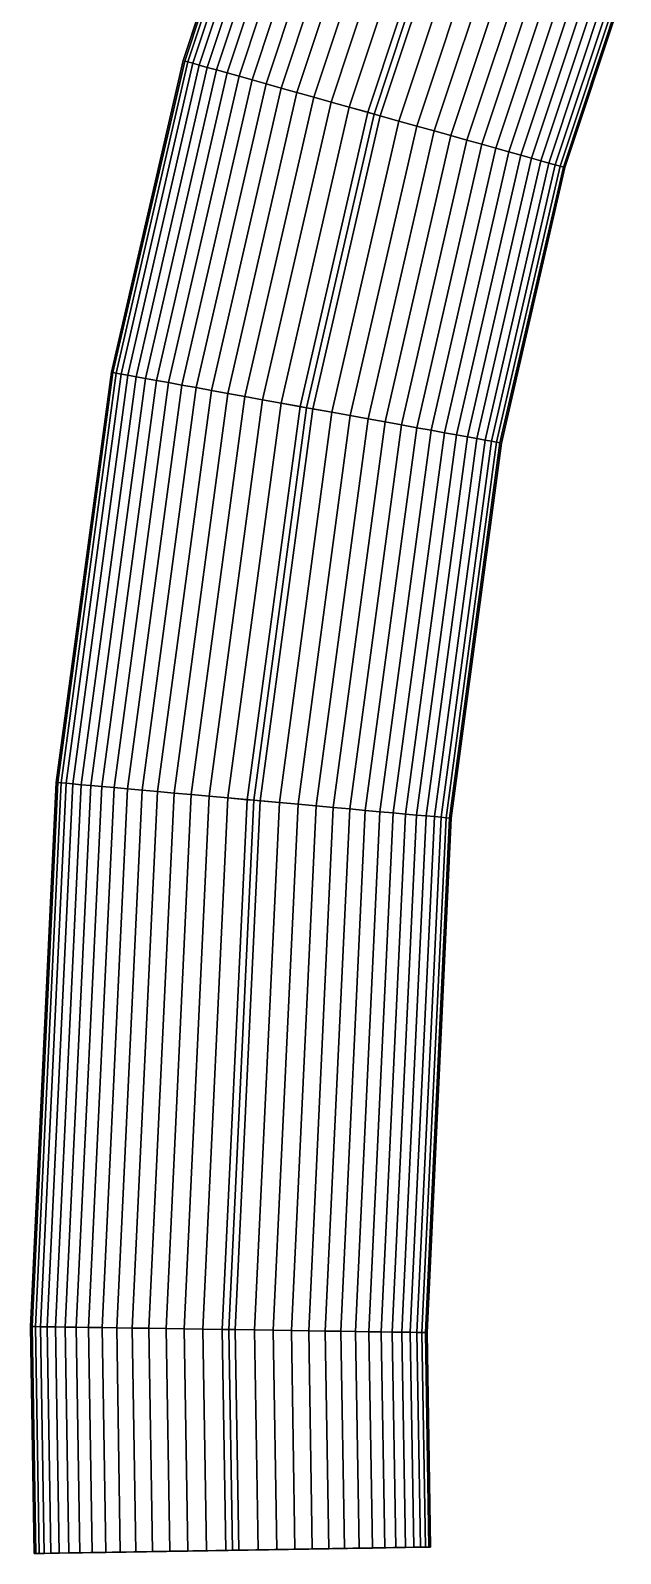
# Model space of a CAD drawing. Header units: metres. Extents: x -0.539 to 0.408, y -0.527 to 0.419.
# Drawn here: x 0.0701 to 0.1052, y -0.5272 to -0.4367 of the extents above; entities that cross this region are included whole.
import ezdxf

# ---------------------------------------------------------------- set-up
doc = ezdxf.new("R2010")
doc.units = ezdxf.units.M

msp = doc.modelspace()

# ---------------------------------------------------------------- linework, layer by layer
at = {"layer": 'Solver'}
for points in [[(0.079213, -0.438502, 0.088743), (0.08319, -0.426517, 0.088743), (0.083184, -0.426514, 0.088355), (0.079207, -0.4385, 0.088355)], [(0.079207, -0.4385, 0.088355), (0.083184, -0.426514, 0.088355), (0.083277, -0.42655, 0.086821), (0.079303, -0.438527, 0.086821)], [(0.079303, -0.438527, 0.089889), (0.083277, -0.42655, 0.089889), (0.08319, -0.426517, 0.088743), (0.079213, -0.438502, 0.088743)], [(0.079495, -0.438581, 0.091001), (0.083464, -0.426621, 0.091001), (0.083277, -0.42655, 0.089889), (0.079303, -0.438527, 0.089889)], [(0.079303, -0.438527, 0.086821), (0.083277, -0.42655, 0.086821), (0.083464, -0.426621, 0.085708), (0.079495, -0.438581, 0.085708)], [(0.079786, -0.438662, 0.092075), (0.083746, -0.426729, 0.092075), (0.083464, -0.426621, 0.091001), (0.079495, -0.438581, 0.091001)], [(0.079495, -0.438581, 0.085708), (0.083464, -0.426621, 0.085708), (0.083746, -0.426729, 0.084634), (0.079786, -0.438662, 0.084634)], [(0.08017, -0.43877, 0.093105), (0.084118, -0.426871, 0.093105), (0.083746, -0.426729, 0.092075), (0.079786, -0.438662, 0.092075)], [(0.079786, -0.438662, 0.084634), (0.083746, -0.426729, 0.084634), (0.084118, -0.426871, 0.083604), (0.08017, -0.43877, 0.083604)], [(0.080641, -0.438902, 0.094086), (0.084576, -0.427046, 0.094086), (0.084118, -0.426871, 0.093105), (0.08017, -0.43877, 0.093105)], [(0.08017, -0.43877, 0.083604), (0.084118, -0.426871, 0.083604), (0.084576, -0.427046, 0.082623), (0.080641, -0.438902, 0.082623)], [(0.081196, -0.439057, 0.095013), (0.085113, -0.427251, 0.095013), (0.084576, -0.427046, 0.094086), (0.080641, -0.438902, 0.094086)], [(0.080641, -0.438902, 0.082623), (0.084576, -0.427046, 0.082623), (0.085113, -0.427251, 0.081697), (0.081196, -0.439057, 0.081697)], [(0.081828, -0.439234, 0.09588), (0.085727, -0.427485, 0.09588), (0.085113, -0.427251, 0.095013), (0.081196, -0.439057, 0.095013)], [(0.081196, -0.439057, 0.081697), (0.085113, -0.427251, 0.081697), (0.085727, -0.427485, 0.08083), (0.081828, -0.439234, 0.08083)], [(0.082532, -0.439432, 0.096682), (0.08641, -0.427746, 0.096682), (0.085727, -0.427485, 0.09588), (0.081828, -0.439234, 0.09588)], [(0.081828, -0.439234, 0.08083), (0.085727, -0.427485, 0.08083), (0.08641, -0.427746, 0.080028), (0.082532, -0.439432, 0.080028)], [(0.083305, -0.439648, 0.097414), (0.08716, -0.428032, 0.097414), (0.08641, -0.427746, 0.096682), (0.082532, -0.439432, 0.096682)], [(0.082532, -0.439432, 0.080028), (0.08641, -0.427746, 0.080028), (0.08716, -0.428032, 0.079296), (0.083305, -0.439648, 0.079296)], [(0.084139, -0.439882, 0.09807), (0.08797, -0.428341, 0.09807), (0.08716, -0.428032, 0.097414), (0.083305, -0.439648, 0.097414)], [(0.083305, -0.439648, 0.079296), (0.08716, -0.428032, 0.079296), (0.08797, -0.428341, 0.078639), (0.084139, -0.439882, 0.078639)], [(0.085032, -0.440132, 0.098646), (0.088835, -0.428672, 0.098646), (0.08797, -0.428341, 0.09807), (0.084139, -0.439882, 0.09807)], [(0.084139, -0.439882, 0.078639), (0.08797, -0.428341, 0.078639), (0.088835, -0.428672, 0.078064), (0.085032, -0.440132, 0.078064)], [(0.085976, -0.440397, 0.099135), (0.089752, -0.429021, 0.099135), (0.088835, -0.428672, 0.098646), (0.085032, -0.440132, 0.098646)], [(0.085032, -0.440132, 0.078064), (0.088835, -0.428672, 0.078064), (0.089752, -0.429021, 0.077574), (0.085976, -0.440397, 0.077574)], [(0.086968, -0.440675, 0.099534), (0.090714, -0.429389, 0.099534), (0.089752, -0.429021, 0.099135), (0.085976, -0.440397, 0.099135)], [(0.085976, -0.440397, 0.077574), (0.089752, -0.429021, 0.077574), (0.090714, -0.429389, 0.077176), (0.086968, -0.440675, 0.077176)], [(0.088002, -0.440965, 0.099836), (0.091718, -0.429772, 0.099836), (0.090714, -0.429389, 0.099534), (0.086968, -0.440675, 0.099534)], [(0.086968, -0.440675, 0.077176), (0.090714, -0.429389, 0.077176), (0.091718, -0.429772, 0.076874), (0.088002, -0.440965, 0.076874)], [(0.089073, -0.441265, 0.100036), (0.092757, -0.430168, 0.100036), (0.091718, -0.429772, 0.099836), (0.088002, -0.440965, 0.099836)], [(0.088002, -0.440965, 0.076874), (0.091718, -0.429772, 0.076874), (0.092757, -0.430168, 0.076674), (0.089073, -0.441265, 0.076674)], [(0.090551, -0.441679, 0.100135), (0.09419, -0.430716, 0.100135), (0.092757, -0.430168, 0.100036), (0.089073, -0.441265, 0.100036)], [(0.089073, -0.441265, 0.076674), (0.092757, -0.430168, 0.076674), (0.093827, -0.430577, 0.07658), (0.090177, -0.441574, 0.07658)], [(0.090177, -0.441574, 0.07658), (0.093827, -0.430577, 0.07658), (0.09419, -0.430716, 0.076574), (0.090551, -0.441679, 0.076574)], [(0.090551, -0.441679, 0.076574), (0.09419, -0.430716, 0.076574), (0.095623, -0.431263, 0.076674), (0.092028, -0.442093, 0.076674)], [(0.090925, -0.441784, 0.100129), (0.094553, -0.430854, 0.100129), (0.09419, -0.430716, 0.100135), (0.090551, -0.441679, 0.100135)], [(0.092028, -0.442093, 0.100036), (0.095623, -0.431263, 0.100036), (0.094553, -0.430854, 0.100129), (0.090925, -0.441784, 0.100129)], [(0.092028, -0.442093, 0.076674), (0.095623, -0.431263, 0.076674), (0.096663, -0.431659, 0.076874), (0.093099, -0.442393, 0.076874)], [(0.093099, -0.442393, 0.099836), (0.096663, -0.431659, 0.099836), (0.095623, -0.431263, 0.100036), (0.092028, -0.442093, 0.100036)], [(0.093099, -0.442393, 0.076874), (0.096663, -0.431659, 0.076874), (0.097666, -0.432042, 0.077176), (0.094133, -0.442683, 0.077176)], [(0.094133, -0.442683, 0.099534), (0.097666, -0.432042, 0.099534), (0.096663, -0.431659, 0.099836), (0.093099, -0.442393, 0.099836)], [(0.094133, -0.442683, 0.077176), (0.097666, -0.432042, 0.077176), (0.098628, -0.432409, 0.077574), (0.095125, -0.442961, 0.077574)], [(0.095125, -0.442961, 0.099135), (0.098628, -0.432409, 0.099135), (0.097666, -0.432042, 0.099534), (0.094133, -0.442683, 0.099534)], [(0.095125, -0.442961, 0.077574), (0.098628, -0.432409, 0.077574), (0.099545, -0.432759, 0.078064), (0.096069, -0.443226, 0.078064)], [(0.096069, -0.443226, 0.098646), (0.099545, -0.432759, 0.098646), (0.098628, -0.432409, 0.099135), (0.095125, -0.442961, 0.099135)], [(0.096069, -0.443226, 0.078064), (0.099545, -0.432759, 0.078064), (0.10041, -0.43309, 0.078639), (0.096962, -0.443476, 0.078639)], [(0.096962, -0.443476, 0.09807), (0.10041, -0.43309, 0.09807), (0.099545, -0.432759, 0.098646), (0.096069, -0.443226, 0.098646)], [(0.096962, -0.443476, 0.078639), (0.10041, -0.43309, 0.078639), (0.10122, -0.433399, 0.079296), (0.097796, -0.44371, 0.079296)], [(0.097796, -0.44371, 0.097414), (0.10122, -0.433399, 0.097414), (0.10041, -0.43309, 0.09807), (0.096962, -0.443476, 0.09807)], [(0.097796, -0.44371, 0.079296), (0.10122, -0.433399, 0.079296), (0.10197, -0.433685, 0.080028), (0.098569, -0.443926, 0.080028)], [(0.098569, -0.443926, 0.096682), (0.10197, -0.433685, 0.096682), (0.10122, -0.433399, 0.097414), (0.097796, -0.44371, 0.097414)], [(0.098569, -0.443926, 0.080028), (0.10197, -0.433685, 0.080028), (0.102653, -0.433946, 0.08083), (0.099273, -0.444124, 0.08083)], [(0.099273, -0.444124, 0.09588), (0.102653, -0.433946, 0.09588), (0.10197, -0.433685, 0.096682), (0.098569, -0.443926, 0.096682)], [(0.099273, -0.444124, 0.08083), (0.102653, -0.433946, 0.08083), (0.103267, -0.43418, 0.081697), (0.099905, -0.4443, 0.081697)], [(0.099905, -0.4443, 0.095013), (0.103267, -0.43418, 0.095013), (0.102653, -0.433946, 0.09588), (0.099273, -0.444124, 0.09588)], [(0.099905, -0.4443, 0.081697), (0.103267, -0.43418, 0.081697), (0.103805, -0.434385, 0.082623), (0.10046, -0.444456, 0.082623)], [(0.10046, -0.444456, 0.094086), (0.103805, -0.434385, 0.094086), (0.103267, -0.43418, 0.095013), (0.099905, -0.4443, 0.095013)], [(0.10046, -0.444456, 0.082623), (0.103805, -0.434385, 0.082623), (0.104262, -0.43456, 0.083604), (0.100931, -0.444588, 0.083604)], [(0.100931, -0.444588, 0.093105), (0.104262, -0.43456, 0.093105), (0.103805, -0.434385, 0.094086), (0.10046, -0.444456, 0.094086)], [(0.100931, -0.444588, 0.083604), (0.104262, -0.43456, 0.083604), (0.104634, -0.434702, 0.084634), (0.101315, -0.444696, 0.084634)], [(0.101315, -0.444696, 0.092075), (0.104634, -0.434702, 0.092075), (0.104262, -0.43456, 0.093105), (0.100931, -0.444588, 0.093105)], [(0.101315, -0.444696, 0.084634), (0.104634, -0.434702, 0.084634), (0.104916, -0.43481, 0.085708), (0.101606, -0.444777, 0.085708)], [(0.101606, -0.444777, 0.091001), (0.104916, -0.43481, 0.091001), (0.104634, -0.434702, 0.092075), (0.101315, -0.444696, 0.092075)], [(0.101606, -0.444777, 0.085708), (0.104916, -0.43481, 0.085708), (0.105103, -0.434881, 0.086821), (0.101799, -0.444831, 0.086821)], [(0.101799, -0.444831, 0.089889), (0.105103, -0.434881, 0.089889), (0.104916, -0.43481, 0.091001), (0.101606, -0.444777, 0.091001)], [(0.101799, -0.444831, 0.086821), (0.105103, -0.434881, 0.086821), (0.10519, -0.434914, 0.087966), (0.101888, -0.444856, 0.087966)], [(0.101894, -0.444858, 0.088355), (0.105196, -0.434916, 0.088355), (0.105103, -0.434881, 0.089889), (0.101799, -0.444831, 0.089889)], [(0.101888, -0.444856, 0.087966), (0.10519, -0.434914, 0.087966), (0.105196, -0.434916, 0.088355), (0.101894, -0.444858, 0.088355)], [(0.074954, -0.457027, 0.088743), (0.079213, -0.438502, 0.088743), (0.079207, -0.4385, 0.088355), (0.074948, -0.457026, 0.088355)], [(0.074948, -0.457026, 0.088355), (0.079207, -0.4385, 0.088355), (0.079303, -0.438527, 0.086821), (0.075045, -0.457044, 0.086821)], [(0.075045, -0.457044, 0.089889), (0.079303, -0.438527, 0.089889), (0.079213, -0.438502, 0.088743), (0.074954, -0.457027, 0.088743)], [(0.075242, -0.457079, 0.091001), (0.079495, -0.438581, 0.091001), (0.079303, -0.438527, 0.089889), (0.075045, -0.457044, 0.089889)], [(0.075045, -0.457044, 0.086821), (0.079303, -0.438527, 0.086821), (0.079495, -0.438581, 0.085708), (0.075242, -0.457079, 0.085708)], [(0.075539, -0.457133, 0.092075), (0.079786, -0.438662, 0.092075), (0.079495, -0.438581, 0.091001), (0.075242, -0.457079, 0.091001)], [(0.075242, -0.457079, 0.085708), (0.079495, -0.438581, 0.085708), (0.079786, -0.438662, 0.084634), (0.075539, -0.457133, 0.084634)], [(0.075931, -0.457205, 0.093105), (0.08017, -0.43877, 0.093105), (0.079786, -0.438662, 0.092075), (0.075539, -0.457133, 0.092075)], [(0.075539, -0.457133, 0.084634), (0.079786, -0.438662, 0.084634), (0.08017, -0.43877, 0.083604), (0.075931, -0.457205, 0.083604)], [(0.076413, -0.457292, 0.094086), (0.080641, -0.438902, 0.094086), (0.08017, -0.43877, 0.093105), (0.075931, -0.457205, 0.093105)], [(0.075931, -0.457205, 0.083604), (0.08017, -0.43877, 0.083604), (0.080641, -0.438902, 0.082623), (0.076413, -0.457292, 0.082623)], [(0.07698, -0.457395, 0.095013), (0.081196, -0.439057, 0.095013), (0.080641, -0.438902, 0.094086), (0.076413, -0.457292, 0.094086)], [(0.076413, -0.457292, 0.082623), (0.080641, -0.438902, 0.082623), (0.081196, -0.439057, 0.081697), (0.07698, -0.457395, 0.081697)], [(0.077626, -0.457512, 0.09588), (0.081828, -0.439234, 0.09588), (0.081196, -0.439057, 0.095013), (0.07698, -0.457395, 0.095013)], [(0.07698, -0.457395, 0.081697), (0.081196, -0.439057, 0.081697), (0.081828, -0.439234, 0.08083), (0.077626, -0.457512, 0.08083)], [(0.078346, -0.457643, 0.096682), (0.082532, -0.439432, 0.096682), (0.081828, -0.439234, 0.09588), (0.077626, -0.457512, 0.09588)], [(0.077626, -0.457512, 0.08083), (0.081828, -0.439234, 0.08083), (0.082532, -0.439432, 0.080028), (0.078346, -0.457643, 0.080028)], [(0.079135, -0.457787, 0.097414), (0.083305, -0.439648, 0.097414), (0.082532, -0.439432, 0.096682), (0.078346, -0.457643, 0.096682)], [(0.078346, -0.457643, 0.080028), (0.082532, -0.439432, 0.080028), (0.083305, -0.439648, 0.079296), (0.079135, -0.457787, 0.079296)], [(0.079988, -0.457942, 0.09807), (0.084139, -0.439882, 0.09807), (0.083305, -0.439648, 0.097414), (0.079135, -0.457787, 0.097414)], [(0.079135, -0.457787, 0.079296), (0.083305, -0.439648, 0.079296), (0.084139, -0.439882, 0.078639), (0.079988, -0.457942, 0.078639)], [(0.0809, -0.458107, 0.098646), (0.085032, -0.440132, 0.098646), (0.084139, -0.439882, 0.09807), (0.079988, -0.457942, 0.09807)], [(0.079988, -0.457942, 0.078639), (0.084139, -0.439882, 0.078639), (0.085032, -0.440132, 0.078064), (0.0809, -0.458107, 0.078064)], [(0.081865, -0.458283, 0.099135), (0.085976, -0.440397, 0.099135), (0.085032, -0.440132, 0.098646), (0.0809, -0.458107, 0.098646)], [(0.0809, -0.458107, 0.078064), (0.085032, -0.440132, 0.078064), (0.085976, -0.440397, 0.077574), (0.081865, -0.458283, 0.077574)], [(0.082878, -0.458467, 0.099534), (0.086968, -0.440675, 0.099534), (0.085976, -0.440397, 0.099135), (0.081865, -0.458283, 0.099135)], [(0.081865, -0.458283, 0.077574), (0.085976, -0.440397, 0.077574), (0.086968, -0.440675, 0.077176), (0.082878, -0.458467, 0.077176)], [(0.083935, -0.458659, 0.099836), (0.088002, -0.440965, 0.099836), (0.086968, -0.440675, 0.099534), (0.082878, -0.458467, 0.099534)], [(0.082878, -0.458467, 0.077176), (0.086968, -0.440675, 0.077176), (0.088002, -0.440965, 0.076874), (0.083935, -0.458659, 0.076874)], [(0.085029, -0.458858, 0.100036), (0.089073, -0.441265, 0.100036), (0.088002, -0.440965, 0.099836), (0.083935, -0.458659, 0.099836)], [(0.083935, -0.458659, 0.076874), (0.088002, -0.440965, 0.076874), (0.089073, -0.441265, 0.076674), (0.085029, -0.458858, 0.076674)], [(0.086538, -0.459132, 0.100135), (0.090551, -0.441679, 0.100135), (0.089073, -0.441265, 0.100036), (0.085029, -0.458858, 0.100036)], [(0.085029, -0.458858, 0.076674), (0.089073, -0.441265, 0.076674), (0.090177, -0.441574, 0.07658), (0.086156, -0.459062, 0.07658)], [(0.086156, -0.459062, 0.07658), (0.090177, -0.441574, 0.07658), (0.090551, -0.441679, 0.076574), (0.086538, -0.459132, 0.076574)], [(0.086538, -0.459132, 0.076574), (0.090551, -0.441679, 0.076574), (0.092028, -0.442093, 0.076674), (0.088048, -0.459406, 0.076674)], [(0.086921, -0.459202, 0.100129), (0.090925, -0.441784, 0.100129), (0.090551, -0.441679, 0.100135), (0.086538, -0.459132, 0.100135)], [(0.088048, -0.459406, 0.100036), (0.092028, -0.442093, 0.100036), (0.090925, -0.441784, 0.100129), (0.086921, -0.459202, 0.100129)], [(0.088048, -0.459406, 0.076674), (0.092028, -0.442093, 0.076674), (0.093099, -0.442393, 0.076874), (0.089142, -0.459605, 0.076874)], [(0.089142, -0.459605, 0.099836), (0.093099, -0.442393, 0.099836), (0.092028, -0.442093, 0.100036), (0.088048, -0.459406, 0.100036)], [(0.089142, -0.459605, 0.076874), (0.093099, -0.442393, 0.076874), (0.094133, -0.442683, 0.077176), (0.090199, -0.459797, 0.077176)], [(0.090199, -0.459797, 0.099534), (0.094133, -0.442683, 0.099534), (0.093099, -0.442393, 0.099836), (0.089142, -0.459605, 0.099836)], [(0.090199, -0.459797, 0.077176), (0.094133, -0.442683, 0.077176), (0.095125, -0.442961, 0.077574), (0.091212, -0.459981, 0.077574)], [(0.091212, -0.459981, 0.099135), (0.095125, -0.442961, 0.099135), (0.094133, -0.442683, 0.099534), (0.090199, -0.459797, 0.099534)], [(0.091212, -0.459981, 0.077574), (0.095125, -0.442961, 0.077574), (0.096069, -0.443226, 0.078064), (0.092178, -0.460157, 0.078064)], [(0.092178, -0.460157, 0.098646), (0.096069, -0.443226, 0.098646), (0.095125, -0.442961, 0.099135), (0.091212, -0.459981, 0.099135)], [(0.092178, -0.460157, 0.078064), (0.096069, -0.443226, 0.078064), (0.096962, -0.443476, 0.078639), (0.093089, -0.460322, 0.078639)], [(0.093089, -0.460322, 0.09807), (0.096962, -0.443476, 0.09807), (0.096069, -0.443226, 0.098646), (0.092178, -0.460157, 0.098646)], [(0.093089, -0.460322, 0.078639), (0.096962, -0.443476, 0.078639), (0.097796, -0.44371, 0.079296), (0.093942, -0.460477, 0.079296)], [(0.093942, -0.460477, 0.097414), (0.097796, -0.44371, 0.097414), (0.096962, -0.443476, 0.09807), (0.093089, -0.460322, 0.09807)], [(0.093942, -0.460477, 0.079296), (0.097796, -0.44371, 0.079296), (0.098569, -0.443926, 0.080028), (0.094731, -0.460621, 0.080028)], [(0.094731, -0.460621, 0.096682), (0.098569, -0.443926, 0.096682), (0.097796, -0.44371, 0.097414), (0.093942, -0.460477, 0.097414)], [(0.094731, -0.460621, 0.080028), (0.098569, -0.443926, 0.080028), (0.099273, -0.444124, 0.08083), (0.095452, -0.460752, 0.08083)], [(0.095452, -0.460752, 0.09588), (0.099273, -0.444124, 0.09588), (0.098569, -0.443926, 0.096682), (0.094731, -0.460621, 0.096682)], [(0.095452, -0.460752, 0.08083), (0.099273, -0.444124, 0.08083), (0.099905, -0.4443, 0.081697), (0.096097, -0.460869, 0.081697)], [(0.096097, -0.460869, 0.095013), (0.099905, -0.4443, 0.095013), (0.099273, -0.444124, 0.09588), (0.095452, -0.460752, 0.09588)], [(0.096097, -0.460869, 0.081697), (0.099905, -0.4443, 0.081697), (0.10046, -0.444456, 0.082623), (0.096664, -0.460972, 0.082623)], [(0.096664, -0.460972, 0.094086), (0.10046, -0.444456, 0.094086), (0.099905, -0.4443, 0.095013), (0.096097, -0.460869, 0.095013)], [(0.096664, -0.460972, 0.082623), (0.10046, -0.444456, 0.082623), (0.100931, -0.444588, 0.083604), (0.097146, -0.461059, 0.083604)], [(0.097146, -0.461059, 0.093105), (0.100931, -0.444588, 0.093105), (0.10046, -0.444456, 0.094086), (0.096664, -0.460972, 0.094086)], [(0.097146, -0.461059, 0.083604), (0.100931, -0.444588, 0.083604), (0.101315, -0.444696, 0.084634), (0.097538, -0.461131, 0.084634)], [(0.097538, -0.461131, 0.092075), (0.101315, -0.444696, 0.092075), (0.100931, -0.444588, 0.093105), (0.097146, -0.461059, 0.093105)], [(0.097538, -0.461131, 0.084634), (0.101315, -0.444696, 0.084634), (0.101606, -0.444777, 0.085708), (0.097835, -0.461185, 0.085708)], [(0.097835, -0.461185, 0.091001), (0.101606, -0.444777, 0.091001), (0.101315, -0.444696, 0.092075), (0.097538, -0.461131, 0.092075)], [(0.097835, -0.461185, 0.085708), (0.101606, -0.444777, 0.085708), (0.101799, -0.444831, 0.086821), (0.098032, -0.46122, 0.086821)], [(0.098032, -0.46122, 0.089889), (0.101799, -0.444831, 0.089889), (0.101606, -0.444777, 0.091001), (0.097835, -0.461185, 0.091001)], [(0.098032, -0.46122, 0.086821), (0.101799, -0.444831, 0.086821), (0.101888, -0.444856, 0.087966), (0.098123, -0.461237, 0.087966)], [(0.098129, -0.461238, 0.088355), (0.101894, -0.444858, 0.088355), (0.101799, -0.444831, 0.089889), (0.098032, -0.46122, 0.089889)], [(0.098123, -0.461237, 0.087966), (0.101888, -0.444856, 0.087966), (0.101894, -0.444858, 0.088355), (0.098129, -0.461238, 0.088355)], [(0.071677, -0.48141, 0.088743), (0.074954, -0.457027, 0.088743), (0.074948, -0.457026, 0.088355), (0.07167, -0.481409, 0.088355)], [(0.07167, -0.481409, 0.088355), (0.074948, -0.457026, 0.088355), (0.075045, -0.457044, 0.086821), (0.071769, -0.481418, 0.086821)], [(0.071769, -0.481418, 0.089889), (0.075045, -0.457044, 0.089889), (0.074954, -0.457027, 0.088743), (0.071677, -0.48141, 0.088743)], [(0.071969, -0.481436, 0.091001), (0.075242, -0.457079, 0.091001), (0.075045, -0.457044, 0.089889), (0.071769, -0.481418, 0.089889)], [(0.071769, -0.481418, 0.086821), (0.075045, -0.457044, 0.086821), (0.075242, -0.457079, 0.085708), (0.071969, -0.481436, 0.085708)], [(0.072269, -0.481463, 0.092075), (0.075539, -0.457133, 0.092075), (0.075242, -0.457079, 0.091001), (0.071969, -0.481436, 0.091001)], [(0.071969, -0.481436, 0.085708), (0.075242, -0.457079, 0.085708), (0.075539, -0.457133, 0.084634), (0.072269, -0.481463, 0.084634)], [(0.072666, -0.481499, 0.093105), (0.075931, -0.457205, 0.093105), (0.075539, -0.457133, 0.092075), (0.072269, -0.481463, 0.092075)], [(0.072269, -0.481463, 0.084634), (0.075539, -0.457133, 0.084634), (0.075931, -0.457205, 0.083604), (0.072666, -0.481499, 0.083604)], [(0.073154, -0.481543, 0.094086), (0.076413, -0.457292, 0.094086), (0.075931, -0.457205, 0.093105), (0.072666, -0.481499, 0.093105)], [(0.072666, -0.481499, 0.083604), (0.075931, -0.457205, 0.083604), (0.076413, -0.457292, 0.082623), (0.073154, -0.481543, 0.082623)], [(0.073727, -0.481595, 0.095013), (0.07698, -0.457395, 0.095013), (0.076413, -0.457292, 0.094086), (0.073154, -0.481543, 0.094086)], [(0.073154, -0.481543, 0.082623), (0.076413, -0.457292, 0.082623), (0.07698, -0.457395, 0.081697), (0.073727, -0.481595, 0.081697)], [(0.074381, -0.481654, 0.09588), (0.077626, -0.457512, 0.09588), (0.07698, -0.457395, 0.095013), (0.073727, -0.481595, 0.095013)], [(0.073727, -0.481595, 0.081697), (0.07698, -0.457395, 0.081697), (0.077626, -0.457512, 0.08083), (0.074381, -0.481654, 0.08083)], [(0.07511, -0.48172, 0.096682), (0.078346, -0.457643, 0.096682), (0.077626, -0.457512, 0.09588), (0.074381, -0.481654, 0.09588)], [(0.074381, -0.481654, 0.08083), (0.077626, -0.457512, 0.08083), (0.078346, -0.457643, 0.080028), (0.07511, -0.48172, 0.080028)], [(0.075909, -0.481793, 0.097414), (0.079135, -0.457787, 0.097414), (0.078346, -0.457643, 0.096682), (0.07511, -0.48172, 0.096682)], [(0.07511, -0.48172, 0.080028), (0.078346, -0.457643, 0.080028), (0.079135, -0.457787, 0.079296), (0.075909, -0.481793, 0.079296)], [(0.076772, -0.481871, 0.09807), (0.079988, -0.457942, 0.09807), (0.079135, -0.457787, 0.097414), (0.075909, -0.481793, 0.097414)], [(0.075909, -0.481793, 0.079296), (0.079135, -0.457787, 0.079296), (0.079988, -0.457942, 0.078639), (0.076772, -0.481871, 0.078639)], [(0.077695, -0.481955, 0.098646), (0.0809, -0.458107, 0.098646), (0.079988, -0.457942, 0.09807), (0.076772, -0.481871, 0.09807)], [(0.076772, -0.481871, 0.078639), (0.079988, -0.457942, 0.078639), (0.0809, -0.458107, 0.078064), (0.077695, -0.481955, 0.078064)], [(0.078672, -0.482043, 0.099135), (0.081865, -0.458283, 0.099135), (0.0809, -0.458107, 0.098646), (0.077695, -0.481955, 0.098646)], [(0.077695, -0.481955, 0.078064), (0.0809, -0.458107, 0.078064), (0.081865, -0.458283, 0.077574), (0.078672, -0.482043, 0.077574)], [(0.079698, -0.482136, 0.099534), (0.082878, -0.458467, 0.099534), (0.081865, -0.458283, 0.099135), (0.078672, -0.482043, 0.099135)], [(0.078672, -0.482043, 0.077574), (0.081865, -0.458283, 0.077574), (0.082878, -0.458467, 0.077176), (0.079698, -0.482136, 0.077176)], [(0.080767, -0.482233, 0.099836), (0.083935, -0.458659, 0.099836), (0.082878, -0.458467, 0.099534), (0.079698, -0.482136, 0.099534)], [(0.079698, -0.482136, 0.077176), (0.082878, -0.458467, 0.077176), (0.083935, -0.458659, 0.076874), (0.080767, -0.482233, 0.076874)], [(0.081875, -0.482333, 0.100036), (0.085029, -0.458858, 0.100036), (0.083935, -0.458659, 0.099836), (0.080767, -0.482233, 0.099836)], [(0.080767, -0.482233, 0.076874), (0.083935, -0.458659, 0.076874), (0.085029, -0.458858, 0.076674), (0.081875, -0.482333, 0.076674)], [(0.083403, -0.482471, 0.100135), (0.086538, -0.459132, 0.100135), (0.085029, -0.458858, 0.100036), (0.081875, -0.482333, 0.100036)], [(0.081875, -0.482333, 0.076674), (0.085029, -0.458858, 0.076674), (0.086156, -0.459062, 0.07658), (0.083016, -0.482436, 0.07658)], [(0.083016, -0.482436, 0.07658), (0.086156, -0.459062, 0.07658), (0.086538, -0.459132, 0.076574), (0.083403, -0.482471, 0.076574)], [(0.083403, -0.482471, 0.076574), (0.086538, -0.459132, 0.076574), (0.088048, -0.459406, 0.076674), (0.084931, -0.48261, 0.076674)], [(0.08379, -0.482506, 0.100129), (0.086921, -0.459202, 0.100129), (0.086538, -0.459132, 0.100135), (0.083403, -0.482471, 0.100135)], [(0.084931, -0.48261, 0.100036), (0.088048, -0.459406, 0.100036), (0.086921, -0.459202, 0.100129), (0.08379, -0.482506, 0.100129)], [(0.084931, -0.48261, 0.076674), (0.088048, -0.459406, 0.076674), (0.089142, -0.459605, 0.076874), (0.086039, -0.48271, 0.076874)], [(0.086039, -0.48271, 0.099836), (0.089142, -0.459605, 0.099836), (0.088048, -0.459406, 0.100036), (0.084931, -0.48261, 0.100036)], [(0.086039, -0.48271, 0.076874), (0.089142, -0.459605, 0.076874), (0.090199, -0.459797, 0.077176), (0.087108, -0.482807, 0.077176)], [(0.087108, -0.482807, 0.099534), (0.090199, -0.459797, 0.099534), (0.089142, -0.459605, 0.099836), (0.086039, -0.48271, 0.099836)], [(0.087108, -0.482807, 0.077176), (0.090199, -0.459797, 0.077176), (0.091212, -0.459981, 0.077574), (0.088134, -0.4829, 0.077574)], [(0.088134, -0.4829, 0.099135), (0.091212, -0.459981, 0.099135), (0.090199, -0.459797, 0.099534), (0.087108, -0.482807, 0.099534)], [(0.088134, -0.4829, 0.077574), (0.091212, -0.459981, 0.077574), (0.092178, -0.460157, 0.078064), (0.089111, -0.482988, 0.078064)], [(0.089111, -0.482988, 0.098646), (0.092178, -0.460157, 0.098646), (0.091212, -0.459981, 0.099135), (0.088134, -0.4829, 0.099135)], [(0.089111, -0.482988, 0.078064), (0.092178, -0.460157, 0.078064), (0.093089, -0.460322, 0.078639), (0.090034, -0.483072, 0.078639)], [(0.090034, -0.483072, 0.09807), (0.093089, -0.460322, 0.09807), (0.092178, -0.460157, 0.098646), (0.089111, -0.482988, 0.098646)], [(0.090034, -0.483072, 0.078639), (0.093089, -0.460322, 0.078639), (0.093942, -0.460477, 0.079296), (0.090898, -0.48315, 0.079296)], [(0.090898, -0.48315, 0.097414), (0.093942, -0.460477, 0.097414), (0.093089, -0.460322, 0.09807), (0.090034, -0.483072, 0.09807)], [(0.090898, -0.48315, 0.079296), (0.093942, -0.460477, 0.079296), (0.094731, -0.460621, 0.080028), (0.091696, -0.483222, 0.080028)], [(0.091696, -0.483222, 0.096682), (0.094731, -0.460621, 0.096682), (0.093942, -0.460477, 0.097414), (0.090898, -0.48315, 0.097414)], [(0.091696, -0.483222, 0.080028), (0.094731, -0.460621, 0.080028), (0.095452, -0.460752, 0.08083), (0.092425, -0.483288, 0.08083)], [(0.092425, -0.483288, 0.09588), (0.095452, -0.460752, 0.09588), (0.094731, -0.460621, 0.096682), (0.091696, -0.483222, 0.096682)], [(0.092425, -0.483288, 0.08083), (0.095452, -0.460752, 0.08083), (0.096097, -0.460869, 0.081697), (0.093079, -0.483347, 0.081697)], [(0.093079, -0.483347, 0.095013), (0.096097, -0.460869, 0.095013), (0.095452, -0.460752, 0.09588), (0.092425, -0.483288, 0.09588)], [(0.093079, -0.483347, 0.081697), (0.096097, -0.460869, 0.081697), (0.096664, -0.460972, 0.082623), (0.093652, -0.483399, 0.082623)], [(0.093652, -0.483399, 0.094086), (0.096664, -0.460972, 0.094086), (0.096097, -0.460869, 0.095013), (0.093079, -0.483347, 0.095013)], [(0.093652, -0.483399, 0.082623), (0.096664, -0.460972, 0.082623), (0.097146, -0.461059, 0.083604), (0.09414, -0.483443, 0.083604)], [(0.09414, -0.483443, 0.093105), (0.097146, -0.461059, 0.093105), (0.096664, -0.460972, 0.094086), (0.093652, -0.483399, 0.094086)], [(0.09414, -0.483443, 0.083604), (0.097146, -0.461059, 0.083604), (0.097538, -0.461131, 0.084634), (0.094537, -0.483479, 0.084634)], [(0.094537, -0.483479, 0.092075), (0.097538, -0.461131, 0.092075), (0.097146, -0.461059, 0.093105), (0.09414, -0.483443, 0.093105)], [(0.094537, -0.483479, 0.084634), (0.097538, -0.461131, 0.084634), (0.097835, -0.461185, 0.085708), (0.094838, -0.483506, 0.085708)], [(0.094838, -0.483506, 0.091001), (0.097835, -0.461185, 0.091001), (0.097538, -0.461131, 0.092075), (0.094537, -0.483479, 0.092075)], [(0.094838, -0.483506, 0.085708), (0.097835, -0.461185, 0.085708), (0.098032, -0.46122, 0.086821), (0.095037, -0.483525, 0.086821)], [(0.095037, -0.483525, 0.089889), (0.098032, -0.46122, 0.089889), (0.097835, -0.461185, 0.091001), (0.094838, -0.483506, 0.091001)], [(0.095037, -0.483525, 0.086821), (0.098032, -0.46122, 0.086821), (0.098123, -0.461237, 0.087966), (0.09513, -0.483533, 0.087966)], [(0.095136, -0.483533, 0.088355), (0.098129, -0.461238, 0.088355), (0.098032, -0.46122, 0.089889), (0.095037, -0.483525, 0.089889)], [(0.09513, -0.483533, 0.087966), (0.098123, -0.461237, 0.087966), (0.098129, -0.461238, 0.088355), (0.095136, -0.483533, 0.088355)], [(0.070149, -0.513753, 0.088743), (0.071677, -0.48141, 0.088743), (0.07167, -0.481409, 0.088355), (0.070143, -0.513753, 0.088355)], [(0.070143, -0.513753, 0.088355), (0.07167, -0.481409, 0.088355), (0.071769, -0.481418, 0.086821), (0.070242, -0.513755, 0.086821)], [(0.070242, -0.513755, 0.089889), (0.071769, -0.481418, 0.089889), (0.071677, -0.48141, 0.088743), (0.070149, -0.513753, 0.088743)], [(0.070443, -0.513758, 0.091001), (0.071969, -0.481436, 0.091001), (0.071769, -0.481418, 0.089889), (0.070242, -0.513755, 0.089889)], [(0.070242, -0.513755, 0.086821), (0.071769, -0.481418, 0.086821), (0.071969, -0.481436, 0.085708), (0.070443, -0.513758, 0.085708)], [(0.070744, -0.513763, 0.092075), (0.072269, -0.481463, 0.092075), (0.071969, -0.481436, 0.091001), (0.070443, -0.513758, 0.091001)], [(0.070443, -0.513758, 0.085708), (0.071969, -0.481436, 0.085708), (0.072269, -0.481463, 0.084634), (0.070744, -0.513763, 0.084634)], [(0.071143, -0.513769, 0.093105), (0.072666, -0.481499, 0.093105), (0.072269, -0.481463, 0.092075), (0.070744, -0.513763, 0.092075)], [(0.070744, -0.513763, 0.084634), (0.072269, -0.481463, 0.084634), (0.072666, -0.481499, 0.083604), (0.071143, -0.513769, 0.083604)], [(0.071633, -0.513776, 0.094086), (0.073154, -0.481543, 0.094086), (0.072666, -0.481499, 0.093105), (0.071143, -0.513769, 0.093105)], [(0.071143, -0.513769, 0.083604), (0.072666, -0.481499, 0.083604), (0.073154, -0.481543, 0.082623), (0.071633, -0.513776, 0.082623)], [(0.072208, -0.513785, 0.095013), (0.073727, -0.481595, 0.095013), (0.073154, -0.481543, 0.094086), (0.071633, -0.513776, 0.094086)], [(0.071633, -0.513776, 0.082623), (0.073154, -0.481543, 0.082623), (0.073727, -0.481595, 0.081697), (0.072208, -0.513785, 0.081697)], [(0.072865, -0.513795, 0.09588), (0.074381, -0.481654, 0.09588), (0.073727, -0.481595, 0.095013), (0.072208, -0.513785, 0.095013)], [(0.072208, -0.513785, 0.081697), (0.073727, -0.481595, 0.081697), (0.074381, -0.481654, 0.08083), (0.072865, -0.513795, 0.08083)], [(0.073596, -0.513806, 0.096682), (0.07511, -0.48172, 0.096682), (0.074381, -0.481654, 0.09588), (0.072865, -0.513795, 0.09588)], [(0.072865, -0.513795, 0.08083), (0.074381, -0.481654, 0.08083), (0.07511, -0.48172, 0.080028), (0.073596, -0.513806, 0.080028)], [(0.074398, -0.513819, 0.097414), (0.075909, -0.481793, 0.097414), (0.07511, -0.48172, 0.096682), (0.073596, -0.513806, 0.096682)], [(0.073596, -0.513806, 0.080028), (0.07511, -0.48172, 0.080028), (0.075909, -0.481793, 0.079296), (0.074398, -0.513819, 0.079296)], [(0.075265, -0.513832, 0.09807), (0.076772, -0.481871, 0.09807), (0.075909, -0.481793, 0.097414), (0.074398, -0.513819, 0.097414)], [(0.074398, -0.513819, 0.079296), (0.075909, -0.481793, 0.079296), (0.076772, -0.481871, 0.078639), (0.075265, -0.513832, 0.078639)], [(0.076192, -0.513846, 0.098646), (0.077695, -0.481955, 0.098646), (0.076772, -0.481871, 0.09807), (0.075265, -0.513832, 0.09807)], [(0.075265, -0.513832, 0.078639), (0.076772, -0.481871, 0.078639), (0.077695, -0.481955, 0.078064), (0.076192, -0.513846, 0.078064)], [(0.077173, -0.513861, 0.099135), (0.078672, -0.482043, 0.099135), (0.077695, -0.481955, 0.098646), (0.076192, -0.513846, 0.098646)], [(0.076192, -0.513846, 0.078064), (0.077695, -0.481955, 0.078064), (0.078672, -0.482043, 0.077574), (0.077173, -0.513861, 0.077574)], [(0.078202, -0.513877, 0.099534), (0.079698, -0.482136, 0.099534), (0.078672, -0.482043, 0.099135), (0.077173, -0.513861, 0.099135)], [(0.077173, -0.513861, 0.077574), (0.078672, -0.482043, 0.077574), (0.079698, -0.482136, 0.077176), (0.078202, -0.513877, 0.077176)], [(0.079276, -0.513893, 0.099836), (0.080767, -0.482233, 0.099836), (0.079698, -0.482136, 0.099534), (0.078202, -0.513877, 0.099534)], [(0.078202, -0.513877, 0.077176), (0.079698, -0.482136, 0.077176), (0.080767, -0.482233, 0.076874), (0.079276, -0.513893, 0.076874)], [(0.080389, -0.51391, 0.100036), (0.081875, -0.482333, 0.100036), (0.080767, -0.482233, 0.099836), (0.079276, -0.513893, 0.099836)], [(0.079276, -0.513893, 0.076874), (0.080767, -0.482233, 0.076874), (0.081875, -0.482333, 0.076674), (0.080389, -0.51391, 0.076674)], [(0.081923, -0.513934, 0.100135), (0.083403, -0.482471, 0.100135), (0.081875, -0.482333, 0.100036), (0.080389, -0.51391, 0.100036)], [(0.080389, -0.51391, 0.076674), (0.081875, -0.482333, 0.076674), (0.083016, -0.482436, 0.07658), (0.081534, -0.513928, 0.07658)], [(0.081534, -0.513928, 0.07658), (0.083016, -0.482436, 0.07658), (0.083403, -0.482471, 0.076574), (0.081923, -0.513934, 0.076574)], [(0.081923, -0.513934, 0.076574), (0.083403, -0.482471, 0.076574), (0.084931, -0.48261, 0.076674), (0.083456, -0.513957, 0.076674)], [(0.082311, -0.51394, 0.100129), (0.08379, -0.482506, 0.100129), (0.083403, -0.482471, 0.100135), (0.081923, -0.513934, 0.100135)], [(0.083456, -0.513957, 0.100036), (0.084931, -0.48261, 0.100036), (0.08379, -0.482506, 0.100129), (0.082311, -0.51394, 0.100129)], [(0.083456, -0.513957, 0.076674), (0.084931, -0.48261, 0.076674), (0.086039, -0.48271, 0.076874), (0.084569, -0.513975, 0.076874)], [(0.084569, -0.513975, 0.099836), (0.086039, -0.48271, 0.099836), (0.084931, -0.48261, 0.100036), (0.083456, -0.513957, 0.100036)], [(0.084569, -0.513975, 0.076874), (0.086039, -0.48271, 0.076874), (0.087108, -0.482807, 0.077176), (0.085642, -0.513991, 0.077176)], [(0.085642, -0.513991, 0.099534), (0.087108, -0.482807, 0.099534), (0.086039, -0.48271, 0.099836), (0.084569, -0.513975, 0.099836)], [(0.085642, -0.513991, 0.077176), (0.087108, -0.482807, 0.077176), (0.088134, -0.4829, 0.077574), (0.086672, -0.514007, 0.077574)], [(0.086672, -0.514007, 0.099135), (0.088134, -0.4829, 0.099135), (0.087108, -0.482807, 0.099534), (0.085642, -0.513991, 0.099534)], [(0.086672, -0.514007, 0.077574), (0.088134, -0.4829, 0.077574), (0.089111, -0.482988, 0.078064), (0.087653, -0.514022, 0.078064)], [(0.087653, -0.514022, 0.098646), (0.089111, -0.482988, 0.098646), (0.088134, -0.4829, 0.099135), (0.086672, -0.514007, 0.099135)], [(0.087653, -0.514022, 0.078064), (0.089111, -0.482988, 0.078064), (0.090034, -0.483072, 0.078639), (0.08858, -0.514036, 0.078639)], [(0.08858, -0.514036, 0.09807), (0.090034, -0.483072, 0.09807), (0.089111, -0.482988, 0.098646), (0.087653, -0.514022, 0.098646)], [(0.08858, -0.514036, 0.078639), (0.090034, -0.483072, 0.078639), (0.090898, -0.48315, 0.079296), (0.089447, -0.514049, 0.079296)], [(0.089447, -0.514049, 0.097414), (0.090898, -0.48315, 0.097414), (0.090034, -0.483072, 0.09807), (0.08858, -0.514036, 0.09807)], [(0.089447, -0.514049, 0.079296), (0.090898, -0.48315, 0.079296), (0.091696, -0.483222, 0.080028), (0.090248, -0.514062, 0.080028)], [(0.090248, -0.514062, 0.096682), (0.091696, -0.483222, 0.096682), (0.090898, -0.48315, 0.097414), (0.089447, -0.514049, 0.097414)], [(0.090248, -0.514062, 0.080028), (0.091696, -0.483222, 0.080028), (0.092425, -0.483288, 0.08083), (0.09098, -0.514073, 0.08083)], [(0.09098, -0.514073, 0.09588), (0.092425, -0.483288, 0.09588), (0.091696, -0.483222, 0.096682), (0.090248, -0.514062, 0.096682)], [(0.09098, -0.514073, 0.08083), (0.092425, -0.483288, 0.08083), (0.093079, -0.483347, 0.081697), (0.091637, -0.514083, 0.081697)], [(0.091637, -0.514083, 0.095013), (0.093079, -0.483347, 0.095013), (0.092425, -0.483288, 0.09588), (0.09098, -0.514073, 0.09588)], [(0.091637, -0.514083, 0.081697), (0.093079, -0.483347, 0.081697), (0.093652, -0.483399, 0.082623), (0.092212, -0.514092, 0.082623)], [(0.092212, -0.514092, 0.094086), (0.093652, -0.483399, 0.094086), (0.093079, -0.483347, 0.095013), (0.091637, -0.514083, 0.095013)], [(0.092212, -0.514092, 0.082623), (0.093652, -0.483399, 0.082623), (0.09414, -0.483443, 0.083604), (0.092702, -0.514099, 0.083604)], [(0.092702, -0.514099, 0.093105), (0.09414, -0.483443, 0.093105), (0.093652, -0.483399, 0.094086), (0.092212, -0.514092, 0.094086)], [(0.092702, -0.514099, 0.083604), (0.09414, -0.483443, 0.083604), (0.094537, -0.483479, 0.084634), (0.0931, -0.514105, 0.084634)], [(0.0931, -0.514105, 0.092075), (0.094537, -0.483479, 0.092075), (0.09414, -0.483443, 0.093105), (0.092702, -0.514099, 0.093105)], [(0.0931, -0.514105, 0.084634), (0.094537, -0.483479, 0.084634), (0.094838, -0.483506, 0.085708), (0.093402, -0.51411, 0.085708)], [(0.093402, -0.51411, 0.091001), (0.094838, -0.483506, 0.091001), (0.094537, -0.483479, 0.092075), (0.0931, -0.514105, 0.092075)], [(0.093402, -0.51411, 0.085708), (0.094838, -0.483506, 0.085708), (0.095037, -0.483525, 0.086821), (0.093602, -0.514113, 0.086821)], [(0.093602, -0.514113, 0.089889), (0.095037, -0.483525, 0.089889), (0.094838, -0.483506, 0.091001), (0.093402, -0.51411, 0.091001)], [(0.093602, -0.514113, 0.086821), (0.095037, -0.483525, 0.086821), (0.09513, -0.483533, 0.087966), (0.093695, -0.514114, 0.087966)], [(0.093702, -0.514115, 0.088355), (0.095136, -0.483533, 0.088355), (0.095037, -0.483525, 0.089889), (0.093602, -0.514113, 0.089889)], [(0.093695, -0.514114, 0.087966), (0.09513, -0.483533, 0.087966), (0.095136, -0.483533, 0.088355), (0.093702, -0.514115, 0.088355)], [(0.070365, -0.527249, 0.088743), (0.070149, -0.513753, 0.088743), (0.070143, -0.513753, 0.088355), (0.070358, -0.527249, 0.088355)], [(0.070358, -0.527249, 0.088355), (0.070143, -0.513753, 0.088355), (0.070242, -0.513755, 0.086821), (0.070457, -0.527248, 0.086821)], [(0.070457, -0.527248, 0.089889), (0.070242, -0.513755, 0.089889), (0.070149, -0.513753, 0.088743), (0.070365, -0.527249, 0.088743)], [(0.070658, -0.527244, 0.091001), (0.070443, -0.513758, 0.091001), (0.070242, -0.513755, 0.089889), (0.070457, -0.527248, 0.089889)], [(0.070457, -0.527248, 0.086821), (0.070242, -0.513755, 0.086821), (0.070443, -0.513758, 0.085708), (0.070658, -0.527244, 0.085708)], [(0.070959, -0.52724, 0.092075), (0.070744, -0.513763, 0.092075), (0.070443, -0.513758, 0.091001), (0.070658, -0.527244, 0.091001)], [(0.070658, -0.527244, 0.085708), (0.070443, -0.513758, 0.085708), (0.070744, -0.513763, 0.084634), (0.070959, -0.52724, 0.084634)], [(0.071358, -0.527233, 0.093105), (0.071143, -0.513769, 0.093105), (0.070744, -0.513763, 0.092075), (0.070959, -0.52724, 0.092075)], [(0.070959, -0.52724, 0.084634), (0.070744, -0.513763, 0.084634), (0.071143, -0.513769, 0.083604), (0.071358, -0.527233, 0.083604)], [(0.071848, -0.527225, 0.094086), (0.071633, -0.513776, 0.094086), (0.071143, -0.513769, 0.093105), (0.071358, -0.527233, 0.093105)], [(0.071358, -0.527233, 0.083604), (0.071143, -0.513769, 0.083604), (0.071633, -0.513776, 0.082623), (0.071848, -0.527225, 0.082623)], [(0.072423, -0.527216, 0.095013), (0.072208, -0.513785, 0.095013), (0.071633, -0.513776, 0.094086), (0.071848, -0.527225, 0.094086)], [(0.071848, -0.527225, 0.082623), (0.071633, -0.513776, 0.082623), (0.072208, -0.513785, 0.081697), (0.072423, -0.527216, 0.081697)], [(0.07308, -0.527205, 0.09588), (0.072865, -0.513795, 0.09588), (0.072208, -0.513785, 0.095013), (0.072423, -0.527216, 0.095013)], [(0.072423, -0.527216, 0.081697), (0.072208, -0.513785, 0.081697), (0.072865, -0.513795, 0.08083), (0.07308, -0.527205, 0.08083)], [(0.073811, -0.527193, 0.096682), (0.073596, -0.513806, 0.096682), (0.072865, -0.513795, 0.09588), (0.07308, -0.527205, 0.09588)], [(0.07308, -0.527205, 0.08083), (0.072865, -0.513795, 0.08083), (0.073596, -0.513806, 0.080028), (0.073811, -0.527193, 0.080028)], [(0.074613, -0.52718, 0.097414), (0.074398, -0.513819, 0.097414), (0.073596, -0.513806, 0.096682), (0.073811, -0.527193, 0.096682)], [(0.073811, -0.527193, 0.080028), (0.073596, -0.513806, 0.080028), (0.074398, -0.513819, 0.079296), (0.074613, -0.52718, 0.079296)], [(0.07548, -0.527165, 0.09807), (0.075265, -0.513832, 0.09807), (0.074398, -0.513819, 0.097414), (0.074613, -0.52718, 0.097414)], [(0.074613, -0.52718, 0.079296), (0.074398, -0.513819, 0.079296), (0.075265, -0.513832, 0.078639), (0.07548, -0.527165, 0.078639)], [(0.076407, -0.52715, 0.098646), (0.076192, -0.513846, 0.098646), (0.075265, -0.513832, 0.09807), (0.07548, -0.527165, 0.09807)], [(0.07548, -0.527165, 0.078639), (0.075265, -0.513832, 0.078639), (0.076192, -0.513846, 0.078064), (0.076407, -0.52715, 0.078064)], [(0.077387, -0.527134, 0.099135), (0.077173, -0.513861, 0.099135), (0.076192, -0.513846, 0.098646), (0.076407, -0.52715, 0.098646)], [(0.076407, -0.52715, 0.078064), (0.076192, -0.513846, 0.078064), (0.077173, -0.513861, 0.077574), (0.077387, -0.527134, 0.077574)], [(0.078417, -0.527117, 0.099534), (0.078202, -0.513877, 0.099534), (0.077173, -0.513861, 0.099135), (0.077387, -0.527134, 0.099135)], [(0.077387, -0.527134, 0.077574), (0.077173, -0.513861, 0.077574), (0.078202, -0.513877, 0.077176), (0.078417, -0.527117, 0.077176)], [(0.079491, -0.5271, 0.099836), (0.079276, -0.513893, 0.099836), (0.078202, -0.513877, 0.099534), (0.078417, -0.527117, 0.099534)], [(0.078417, -0.527117, 0.077176), (0.078202, -0.513877, 0.077176), (0.079276, -0.513893, 0.076874), (0.079491, -0.5271, 0.076874)], [(0.080603, -0.527082, 0.100036), (0.080389, -0.51391, 0.100036), (0.079276, -0.513893, 0.099836), (0.079491, -0.5271, 0.099836)], [(0.079491, -0.5271, 0.076874), (0.079276, -0.513893, 0.076874), (0.080389, -0.51391, 0.076674), (0.080603, -0.527082, 0.076674)], [(0.082137, -0.527056, 0.100135), (0.081923, -0.513934, 0.100135), (0.080389, -0.51391, 0.100036), (0.080603, -0.527082, 0.100036)], [(0.080603, -0.527082, 0.076674), (0.080389, -0.51391, 0.076674), (0.081534, -0.513928, 0.07658), (0.081749, -0.527063, 0.07658)], [(0.081749, -0.527063, 0.07658), (0.081534, -0.513928, 0.07658), (0.081923, -0.513934, 0.076574), (0.082137, -0.527056, 0.076574)], [(0.082137, -0.527056, 0.076574), (0.081923, -0.513934, 0.076574), (0.083456, -0.513957, 0.076674), (0.083671, -0.527031, 0.076674)], [(0.082526, -0.52705, 0.100129), (0.082311, -0.51394, 0.100129), (0.081923, -0.513934, 0.100135), (0.082137, -0.527056, 0.100135)], [(0.083671, -0.527031, 0.100036), (0.083456, -0.513957, 0.100036), (0.082311, -0.51394, 0.100129), (0.082526, -0.52705, 0.100129)], [(0.083671, -0.527031, 0.076674), (0.083456, -0.513957, 0.076674), (0.084569, -0.513975, 0.076874), (0.084783, -0.527013, 0.076874)], [(0.084783, -0.527013, 0.099836), (0.084569, -0.513975, 0.099836), (0.083456, -0.513957, 0.100036), (0.083671, -0.527031, 0.100036)], [(0.084783, -0.527013, 0.076874), (0.084569, -0.513975, 0.076874), (0.085642, -0.513991, 0.077176), (0.085857, -0.526996, 0.077176)], [(0.085857, -0.526996, 0.099534), (0.085642, -0.513991, 0.099534), (0.084569, -0.513975, 0.099836), (0.084783, -0.527013, 0.099836)], [(0.085857, -0.526996, 0.077176), (0.085642, -0.513991, 0.077176), (0.086672, -0.514007, 0.077574), (0.086887, -0.526979, 0.077574)], [(0.086887, -0.526979, 0.099135), (0.086672, -0.514007, 0.099135), (0.085642, -0.513991, 0.099534), (0.085857, -0.526996, 0.099534)], [(0.086887, -0.526979, 0.077574), (0.086672, -0.514007, 0.077574), (0.087653, -0.514022, 0.078064), (0.087868, -0.526963, 0.078064)], [(0.087868, -0.526963, 0.098646), (0.087653, -0.514022, 0.098646), (0.086672, -0.514007, 0.099135), (0.086887, -0.526979, 0.099135)], [(0.087868, -0.526963, 0.078064), (0.087653, -0.514022, 0.078064), (0.08858, -0.514036, 0.078639), (0.088794, -0.526947, 0.078639)], [(0.088794, -0.526947, 0.09807), (0.08858, -0.514036, 0.09807), (0.087653, -0.514022, 0.098646), (0.087868, -0.526963, 0.098646)], [(0.088794, -0.526947, 0.078639), (0.08858, -0.514036, 0.078639), (0.089447, -0.514049, 0.079296), (0.089661, -0.526933, 0.079296)], [(0.089661, -0.526933, 0.097414), (0.089447, -0.514049, 0.097414), (0.08858, -0.514036, 0.09807), (0.088794, -0.526947, 0.09807)], [(0.089661, -0.526933, 0.079296), (0.089447, -0.514049, 0.079296), (0.090248, -0.514062, 0.080028), (0.090463, -0.52692, 0.080028)], [(0.090463, -0.52692, 0.096682), (0.090248, -0.514062, 0.096682), (0.089447, -0.514049, 0.097414), (0.089661, -0.526933, 0.097414)], [(0.090463, -0.52692, 0.080028), (0.090248, -0.514062, 0.080028), (0.09098, -0.514073, 0.08083), (0.091195, -0.526908, 0.08083)], [(0.091195, -0.526908, 0.09588), (0.09098, -0.514073, 0.09588), (0.090248, -0.514062, 0.096682), (0.090463, -0.52692, 0.096682)], [(0.091195, -0.526908, 0.08083), (0.09098, -0.514073, 0.08083), (0.091637, -0.514083, 0.081697), (0.091851, -0.526897, 0.081697)], [(0.091851, -0.526897, 0.095013), (0.091637, -0.514083, 0.095013), (0.09098, -0.514073, 0.09588), (0.091195, -0.526908, 0.09588)], [(0.091851, -0.526897, 0.081697), (0.091637, -0.514083, 0.081697), (0.092212, -0.514092, 0.082623), (0.092427, -0.526888, 0.082623)], [(0.092427, -0.526888, 0.094086), (0.092212, -0.514092, 0.094086), (0.091637, -0.514083, 0.095013), (0.091851, -0.526897, 0.095013)], [(0.092427, -0.526888, 0.082623), (0.092212, -0.514092, 0.082623), (0.092702, -0.514099, 0.083604), (0.092917, -0.52688, 0.083604)], [(0.092917, -0.52688, 0.093105), (0.092702, -0.514099, 0.093105), (0.092212, -0.514092, 0.094086), (0.092427, -0.526888, 0.094086)], [(0.092917, -0.52688, 0.083604), (0.092702, -0.514099, 0.083604), (0.0931, -0.514105, 0.084634), (0.093315, -0.526874, 0.084634)], [(0.093315, -0.526874, 0.092075), (0.0931, -0.514105, 0.092075), (0.092702, -0.514099, 0.093105), (0.092917, -0.52688, 0.093105)], [(0.093315, -0.526874, 0.084634), (0.0931, -0.514105, 0.084634), (0.093402, -0.51411, 0.085708), (0.093617, -0.526869, 0.085708)], [(0.093617, -0.526869, 0.091001), (0.093402, -0.51411, 0.091001), (0.0931, -0.514105, 0.092075), (0.093315, -0.526874, 0.092075)], [(0.093617, -0.526869, 0.085708), (0.093402, -0.51411, 0.085708), (0.093602, -0.514113, 0.086821), (0.093817, -0.526865, 0.086821)], [(0.093817, -0.526865, 0.089889), (0.093602, -0.514113, 0.089889), (0.093402, -0.51411, 0.091001), (0.093617, -0.526869, 0.091001)], [(0.093817, -0.526865, 0.086821), (0.093602, -0.514113, 0.086821), (0.093695, -0.514114, 0.087966), (0.09391, -0.526864, 0.087966)], [(0.093916, -0.526864, 0.088355), (0.093702, -0.514115, 0.088355), (0.093602, -0.514113, 0.089889), (0.093817, -0.526865, 0.089889)], [(0.09391, -0.526864, 0.087966), (0.093695, -0.514114, 0.087966), (0.093702, -0.514115, 0.088355), (0.093916, -0.526864, 0.088355)], [(0.092917, -0.52688, 0.093105), (0.086887, -0.526979, 0.099135), (0.074613, -0.52718, 0.097414)], [(0.087868, -0.526963, 0.078064), (0.092917, -0.52688, 0.093105), (0.074613, -0.52718, 0.097414)], [(0.092917, -0.52688, 0.093105), (0.090463, -0.52692, 0.096682), (0.086887, -0.526979, 0.099135)], [(0.090463, -0.52692, 0.096682), (0.088794, -0.526947, 0.09807), (0.086887, -0.526979, 0.099135)], [(0.088794, -0.526947, 0.09807), (0.087868, -0.526963, 0.098646), (0.086887, -0.526979, 0.099135)], [(0.087868, -0.526963, 0.078064), (0.091195, -0.526908, 0.08083), (0.093315, -0.526874, 0.084634)], [(0.087868, -0.526963, 0.078064), (0.093315, -0.526874, 0.084634), (0.092917, -0.52688, 0.093105)], [(0.087868, -0.526963, 0.078064), (0.089661, -0.526933, 0.079296), (0.091195, -0.526908, 0.08083)], [(0.087868, -0.526963, 0.078064), (0.088794, -0.526947, 0.078639), (0.089661, -0.526933, 0.079296)], [(0.090463, -0.52692, 0.096682), (0.089661, -0.526933, 0.097414), (0.088794, -0.526947, 0.09807)], [(0.089661, -0.526933, 0.079296), (0.090463, -0.52692, 0.080028), (0.091195, -0.526908, 0.08083)], [(0.092917, -0.52688, 0.093105), (0.091851, -0.526897, 0.095013), (0.090463, -0.52692, 0.096682)], [(0.091851, -0.526897, 0.095013), (0.091195, -0.526908, 0.09588), (0.090463, -0.52692, 0.096682)], [(0.091195, -0.526908, 0.08083), (0.092427, -0.526888, 0.082623), (0.093315, -0.526874, 0.084634)], [(0.091195, -0.526908, 0.08083), (0.091851, -0.526897, 0.081697), (0.092427, -0.526888, 0.082623)], [(0.092917, -0.52688, 0.093105), (0.092427, -0.526888, 0.094086), (0.091851, -0.526897, 0.095013)], [(0.092427, -0.526888, 0.082623), (0.092917, -0.52688, 0.083604), (0.093315, -0.526874, 0.084634)], [(0.093916, -0.526864, 0.088355), (0.093617, -0.526869, 0.091001), (0.092917, -0.52688, 0.093105)], [(0.093315, -0.526874, 0.084634), (0.093916, -0.526864, 0.088355), (0.092917, -0.52688, 0.093105)], [(0.093617, -0.526869, 0.091001), (0.093315, -0.526874, 0.092075), (0.092917, -0.52688, 0.093105)], [(0.093315, -0.526874, 0.084634), (0.093817, -0.526865, 0.086821), (0.093916, -0.526864, 0.088355)], [(0.093315, -0.526874, 0.084634), (0.093617, -0.526869, 0.085708), (0.093817, -0.526865, 0.086821)], [(0.093916, -0.526864, 0.088355), (0.093817, -0.526865, 0.089889), (0.093617, -0.526869, 0.091001)], [(0.093817, -0.526865, 0.086821), (0.09391, -0.526864, 0.087966), (0.093916, -0.526864, 0.088355)], [(0.070358, -0.527249, 0.088355), (0.070457, -0.527248, 0.086821), (0.070658, -0.527244, 0.085708)], [(0.070457, -0.527248, 0.089889), (0.070358, -0.527249, 0.088355), (0.070658, -0.527244, 0.085708)], [(0.070457, -0.527248, 0.089889), (0.070365, -0.527249, 0.088743), (0.070358, -0.527249, 0.088355)], [(0.074613, -0.52718, 0.097414), (0.071848, -0.527225, 0.094086), (0.070457, -0.527248, 0.089889)], [(0.074613, -0.52718, 0.097414), (0.070457, -0.527248, 0.089889), (0.072423, -0.527216, 0.081697)], [(0.070457, -0.527248, 0.089889), (0.070658, -0.527244, 0.085708), (0.072423, -0.527216, 0.081697)], [(0.071848, -0.527225, 0.094086), (0.070959, -0.52724, 0.092075), (0.070457, -0.527248, 0.089889)], [(0.070959, -0.52724, 0.092075), (0.070658, -0.527244, 0.091001), (0.070457, -0.527248, 0.089889)], [(0.070658, -0.527244, 0.085708), (0.071358, -0.527233, 0.083604), (0.072423, -0.527216, 0.081697)], [(0.070658, -0.527244, 0.085708), (0.070959, -0.52724, 0.084634), (0.071358, -0.527233, 0.083604)], [(0.071848, -0.527225, 0.094086), (0.071358, -0.527233, 0.093105), (0.070959, -0.52724, 0.092075)], [(0.071358, -0.527233, 0.083604), (0.071848, -0.527225, 0.082623), (0.072423, -0.527216, 0.081697)], [(0.074613, -0.52718, 0.097414), (0.07308, -0.527205, 0.09588), (0.071848, -0.527225, 0.094086)], [(0.07308, -0.527205, 0.09588), (0.072423, -0.527216, 0.095013), (0.071848, -0.527225, 0.094086)], [(0.072423, -0.527216, 0.081697), (0.079491, -0.5271, 0.076874), (0.087868, -0.526963, 0.078064)], [(0.074613, -0.52718, 0.097414), (0.072423, -0.527216, 0.081697), (0.087868, -0.526963, 0.078064)], [(0.072423, -0.527216, 0.081697), (0.07548, -0.527165, 0.078639), (0.079491, -0.5271, 0.076874)], [(0.072423, -0.527216, 0.081697), (0.073811, -0.527193, 0.080028), (0.07548, -0.527165, 0.078639)], [(0.072423, -0.527216, 0.081697), (0.07308, -0.527205, 0.08083), (0.073811, -0.527193, 0.080028)], [(0.074613, -0.52718, 0.097414), (0.073811, -0.527193, 0.096682), (0.07308, -0.527205, 0.09588)], [(0.073811, -0.527193, 0.080028), (0.074613, -0.52718, 0.079296), (0.07548, -0.527165, 0.078639)], [(0.086887, -0.526979, 0.099135), (0.082526, -0.52705, 0.100129), (0.074613, -0.52718, 0.097414)], [(0.082526, -0.52705, 0.100129), (0.078417, -0.527117, 0.099534), (0.074613, -0.52718, 0.097414)], [(0.078417, -0.527117, 0.099534), (0.076407, -0.52715, 0.098646), (0.074613, -0.52718, 0.097414)], [(0.076407, -0.52715, 0.098646), (0.07548, -0.527165, 0.09807), (0.074613, -0.52718, 0.097414)], [(0.07548, -0.527165, 0.078639), (0.077387, -0.527134, 0.077574), (0.079491, -0.5271, 0.076874)], [(0.07548, -0.527165, 0.078639), (0.076407, -0.52715, 0.078064), (0.077387, -0.527134, 0.077574)], [(0.078417, -0.527117, 0.099534), (0.077387, -0.527134, 0.099135), (0.076407, -0.52715, 0.098646)], [(0.077387, -0.527134, 0.077574), (0.078417, -0.527117, 0.077176), (0.079491, -0.5271, 0.076874)], [(0.082526, -0.52705, 0.100129), (0.080603, -0.527082, 0.100036), (0.078417, -0.527117, 0.099534)], [(0.080603, -0.527082, 0.100036), (0.079491, -0.5271, 0.099836), (0.078417, -0.527117, 0.099534)], [(0.079491, -0.5271, 0.076874), (0.083671, -0.527031, 0.076674), (0.087868, -0.526963, 0.078064)], [(0.079491, -0.5271, 0.076874), (0.081749, -0.527063, 0.07658), (0.083671, -0.527031, 0.076674)], [(0.079491, -0.5271, 0.076874), (0.080603, -0.527082, 0.076674), (0.081749, -0.527063, 0.07658)], [(0.082526, -0.52705, 0.100129), (0.082137, -0.527056, 0.100135), (0.080603, -0.527082, 0.100036)], [(0.081749, -0.527063, 0.07658), (0.082137, -0.527056, 0.076574), (0.083671, -0.527031, 0.076674)], [(0.086887, -0.526979, 0.099135), (0.084783, -0.527013, 0.099836), (0.082526, -0.52705, 0.100129)], [(0.084783, -0.527013, 0.099836), (0.083671, -0.527031, 0.100036), (0.082526, -0.52705, 0.100129)], [(0.083671, -0.527031, 0.076674), (0.085857, -0.526996, 0.077176), (0.087868, -0.526963, 0.078064)], [(0.083671, -0.527031, 0.076674), (0.084783, -0.527013, 0.076874), (0.085857, -0.526996, 0.077176)], [(0.086887, -0.526979, 0.099135), (0.085857, -0.526996, 0.099534), (0.084783, -0.527013, 0.099836)], [(0.085857, -0.526996, 0.077176), (0.086887, -0.526979, 0.077574), (0.087868, -0.526963, 0.078064)]]:
    msp.add_3dface(points, dxfattribs=at)

doc.saveas('drawing.dxf')
